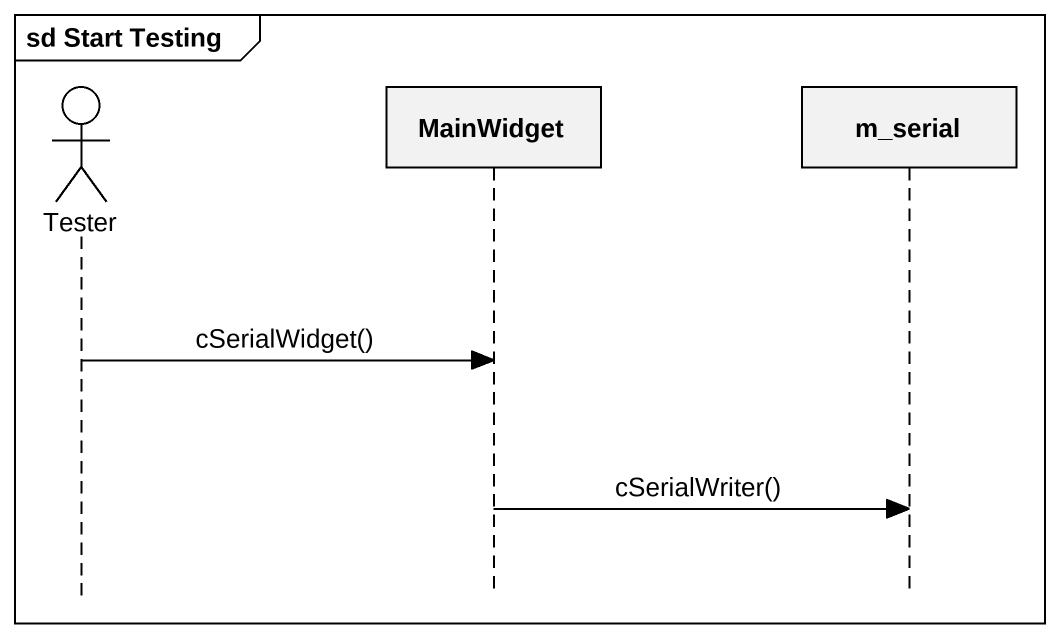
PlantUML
@startuml
mainframe sd Start Testing
hide footbox
actor Tester
participant MainWidget
participant m_serial

Tester -> MainWidget : cSerialWidget()
MainWidget -> m_serial : cSerialWriter()
@enduml
